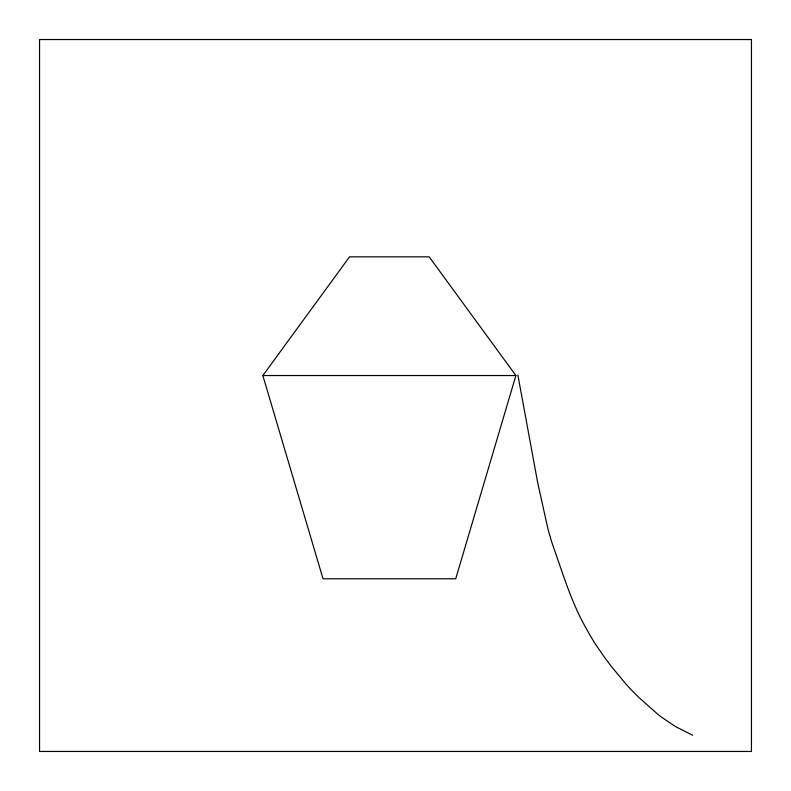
<?xml version="1.0" encoding="UTF-8"?>
<svg xmlns="http://www.w3.org/2000/svg" width="791" height="791" viewBox="0 0 791 791"><rect width="100%" height="100%" fill="white"/><g stroke="black" fill="none" stroke-linecap="round" stroke-linejoin="round"><path stroke-width="1.19" d="M515.89 375.547L455.715 578.794L323.025 578.794L262.849 375.547L349.553 256.838L429.187 256.838L515.89 375.547L262.849 375.547M692.639 735.235L675.465 726.553L661.335 717.022A131.939 131.939 0 0 1 656.925 713.482L639.128 697.682A239.831 239.831 0 0 1 625.454 683.473L612.046 667.268A328.69 328.69 0 0 1 604.69 657.519L597.482 647.206A190.73 190.73 0 0 1 593.952 641.778L589.819 634.886A359.351 359.351 0 0 1 584.747 625.849C570.657 600.32 562.421 572.15 552.642 544.811A346.211 346.211 0 0 1 547.896 528.625L537.672 482.589L517.868 374.974M751.45 39.55L39.55 39.55L39.55 751.45L751.45 751.45L751.45 39.55"/></g></svg>
